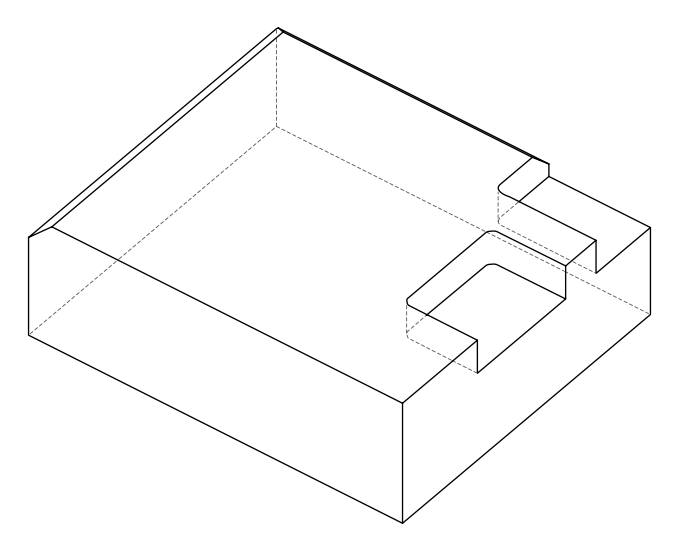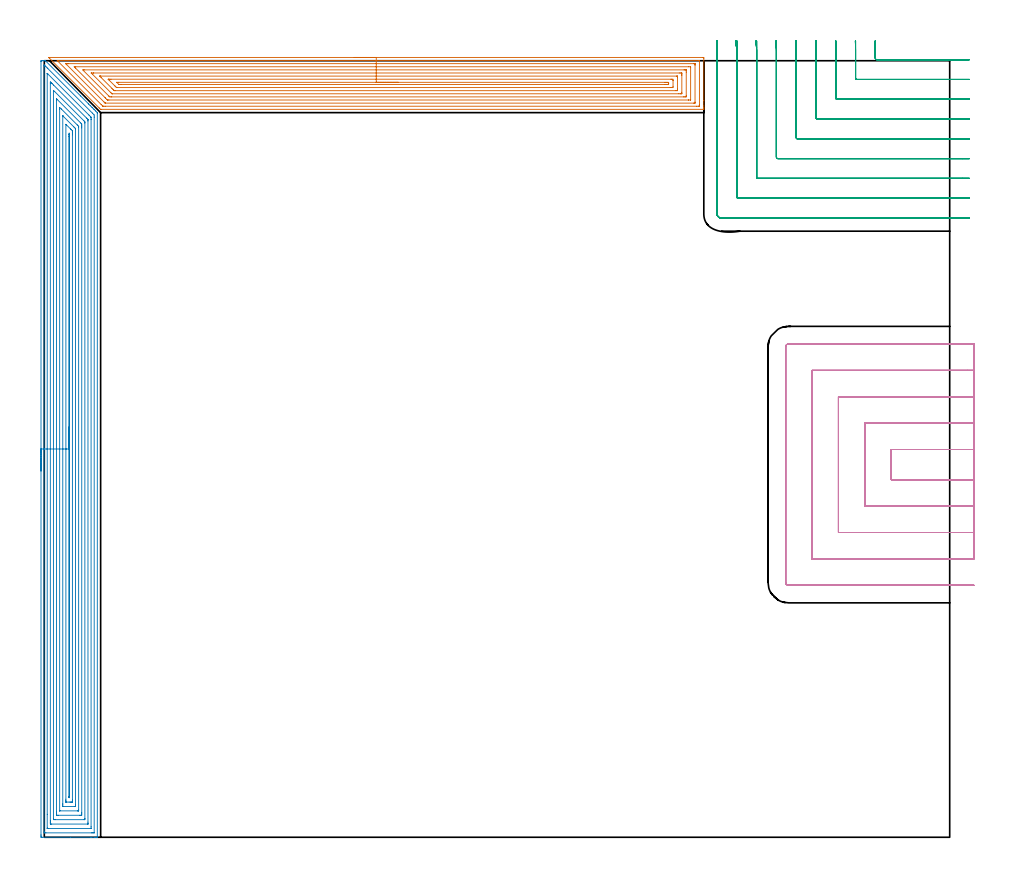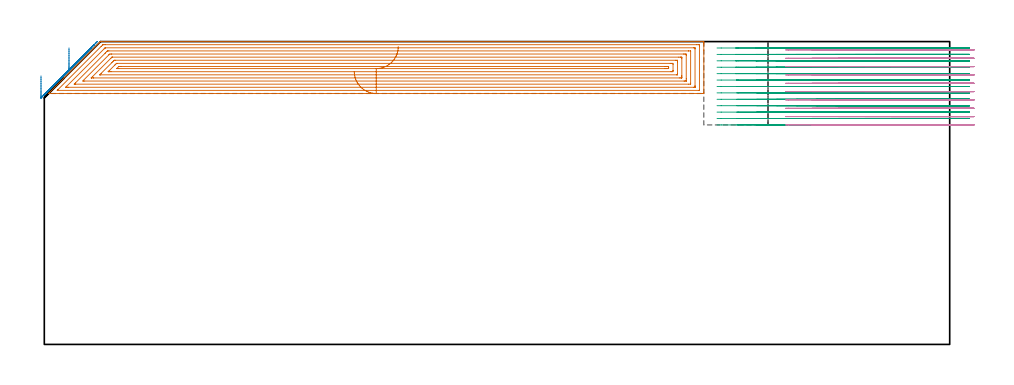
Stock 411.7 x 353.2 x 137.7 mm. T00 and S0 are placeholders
(PLAN: 4 operations, 2 tool changes, 109.4 min)
(1 AREA_MILL | FG_CHAMFER_SURFACE | UGT0205_001 | 20.9 min | 85411 mm3)
(2 AREA_MILL_1 | FG_CHAMFER_SURFACE_1 | UGT0205_001 | 27.59 min | 111156 mm3)
(3 MILL_CORNER_NOTCH_RECTANGULAR | CORNER_NOTCH_RECTANGULAR | NXT0201_011 | Follow Part, ap 3, ae 75% | 31.95 min | 325598 mm3)
(4 MILL_SLOT | SLOT_PARTIAL_RECTANGULAR | NXT0201_012 | Follow Part, ap 4, ae 75% | 29 min | 392167 mm3)
(TOOL UGT0205_001 | Chamfer Mill 20 x 3 x 45 deg. | D20 FL50 Z2)
(TOOL NXT0201_011 | ENDMILL 12mm [2P460-1200-NA 1630] | D12 FL38 Z6)
(TOOL NXT0201_012 | ENDMILL 16mm [2P460-1600-NA 1630] | D16 FL38 Z6)
(OP 1 AREA_MILL)
G17 G21 G94 G90
T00 M6
G54
G17 G0 G90 X140.95 Y354.6 S1061 M3
G43 Z147.7 H0
Z124.1
G94 G1 X140.988 Z123.228 F250.
X141.102 Z122.364
X141.291 Z121.512
X141.553 Z120.68
X141.887 Z119.874
X142.29 Z119.1
X142.758 Z118.364
X143.289 Z117.672
X143.879 Z117.029
X144.522 Z116.44
X145.214 Z115.908
X145.95 Z115.44
X146.724 Z115.037
X147.53 Z114.703
X148.362 Z114.441
X149.213 Z114.252
X150.078 Z114.138
X150.95 Z114.1
X299.279
X299.55 Y354.597 Z114.102
X299.89 Y354.592 Z114.106
X299.9 Y354.247 Z114.451
Y334.929 Z133.767
Y332.52 Z136.175
Y331.823 Z136.876
Y331.487 Z137.212
X299.893 Y331.067 Z137.625
X299.89 Y331.002 Z137.688
X299.726 Y331. Z137.7
X25.853
X25.595 Y331.005 Z137.691
X24.974 Y331.626 Z137.074
X2.323 Y354.276 Z114.422
X2.177 Y354.421 Z114.276
X2.025 Y354.578 Z114.12
X2.017 Y354.594 Z114.103
X2.025 Y354.599 Z114.099
X150.95 Y354.6 Z114.1
Y353.186 Z115.514
X297.598 Y353.185 Z115.515
X297.809 Y353.183 Z115.517
X297.868 Y353.18 Z115.52
X297.892 Y353.177 Z115.523
X297.894 Y353.173 Z115.527
X297.898 Y353.138 Z115.562
X297.899 Y353.08 Z115.62
Y333.007 Z135.693
X297.892 Y332.52 Z136.18
X297.89 Y332.425 Z136.275
X297.703 Y332.418 Z136.282
X297.597 Y332.415 Z136.285
X297.492
X296.704 Y332.414 Z136.286
X27.64
X26.851 Y332.416 Z136.284
X26.747 Y332.418 Z136.282
X26.646 Y332.421 Z136.279
X26.542 Y332.52 Z136.18
X25.853 Y333.197 Z135.503
X6.195 Y352.855 Z115.845
X5.973 Y353.08 Z115.62
X5.901 Y353.158 Z115.542
X5.884 Y353.177 Z115.523
X5.914 Y353.18 Z115.52
X5.984 Y353.183 Z115.517
X6.09 Y353.185 Z115.515
X150.95 Y353.186 Z115.514
Y351.772 Z116.928
X295.226 Y351.771 Z116.929
X295.705 Y351.769 Z116.931
X295.864 Y351.766 Z116.934
X295.883 Y351.765 Z116.935
X295.89 Y351.721 Z116.979
X295.895 Y351.617 Z117.083
X295.898 Y351.487 Z117.213
X295.9 Y351.292 Z117.408
Y351.097 Z117.603
X295.899 Y334.308 Z134.392
X295.897 Y334.115 Z134.585
X295.89 Y333.918 Z134.782
X295.876 Y333.835 Z134.865
X295.824 Y333.833 Z134.867
X295.705 Y333.831 Z134.869
X295.29 Y333.829 Z134.871
X27.88
X27.76 Y333.831 Z134.869
X27.701 Y333.833 Z134.867
X27.675 Y333.836 Z134.864
X27.64 Y333.865 Z134.835
X27.192 Y334.308 Z134.392
X10.208 Y351.292 Z117.408
X9.769 Y351.735 Z116.965
X9.747 Y351.764 Z116.936
X9.769 Y351.765 Z116.935
X10.185 Y351.77 Z116.93
X10.663 Y351.771 Z116.929
X11.077 Y351.772 Z116.928
X150.95
Y350.357 Z118.343
X293.065
X293.877 Y350.35 Z118.35
X293.89 Y350.347 Z118.353
X293.894 Y350.325 Z118.375
X293.897 Y350.272 Z118.428
X293.899 Y350.165 Z118.535
X293.9 Y349.951 Z118.749
X293.899 Y335.439 Z133.261
X293.897 Y335.329 Z133.371
X293.893 Y335.275 Z133.425
X293.89 Y335.253 Z133.447
X293.871 Y335.249 Z133.451
X293.024 Y335.243 Z133.457
X292.983
X29.386
X28.96 Y335.247 Z133.453
X28.749 Y335.25 Z133.45
X28.697 Y335.264 Z133.436
X28.636 Y335.32 Z133.38
X28.534 Y335.417 Z133.283
X27.853 Y336.096 Z132.604
X27.64 Y336.308 Z132.392
X14.237 Y349.712 Z118.988
X13.696 Y350.258 Z118.442
X13.639 Y350.318 Z118.382
X13.611 Y350.351 Z118.349
X13.643 Y350.352 Z118.348
X13.84 Y350.355 Z118.345
X14.237 Y350.357 Z118.343
X14.278
X150.95
Y348.943 Z119.757
X290.905
X291.237 Y348.942 Z119.758
X291.803 Y348.938 Z119.762
X291.868 Y348.936 Z119.764
X291.89 Y348.919 Z119.781
X291.896 Y348.845 Z119.855
X291.898 Y348.61 Z120.09
X291.9 Y347.947 Z120.753
X291.899 Y337.221 Z131.479
X291.896 Y336.99 Z131.71
X291.89 Y336.665 Z132.035
X291.566 Y336.66 Z132.04
X291.237 Y336.658 Z132.042
X290.676 Y336.657 Z132.043
X30.652 Y336.658 Z132.042
X30.321 Y336.659 Z132.041
X29.753 Y336.664 Z132.036
X29.427 Y336.971 Z131.729
X29.409 Y336.99 Z131.71
X17.789 Y348.61 Z120.09
X17.486 Y348.936 Z119.764
X17.811 Y348.939 Z119.761
X18.373 Y348.942 Z119.758
X150.95 Y348.943 Z119.757
Y347.529 Z121.171
X288.744
X289.45 Y347.528 Z121.172
X289.64 Y347.526 Z121.174
X289.82 Y347.522 Z121.178
X289.89 Y347.511 Z121.189
X289.893 Y347.47 Z121.23
X289.898 Y347.268 Z121.432
X289.9 Y346.823 Z121.877
Y346.373 Z122.327
X289.899 Y338.777 Z129.923
X289.897 Y338.33 Z130.37
X289.89 Y338.178 Z130.522
X289.882 Y338.078 Z130.622
X289.803 Y338.076 Z130.624
X289.45 Y338.072 Z130.628
X289.262 Y338.071 Z130.629
X288.557
X31.026
X30.85 Y338.073 Z130.627
X30.807 Y338.075 Z130.625
X30.789 Y338.078 Z130.622
X30.746 Y338.114 Z130.586
X30.575 Y338.278 Z130.422
X30.321 Y338.527 Z130.173
X22.025 Y346.823 Z121.877
X21.385 Y347.464 Z121.236
X21.346 Y347.508 Z121.192
X21.336 Y347.521 Z121.179
X21.385 Y347.523 Z121.177
X21.575 Y347.527 Z121.173
X22.279 Y347.529 Z121.171
X22.466
X150.95
Y346.115 Z122.585
X287.478 Y346.114 Z122.586
X287.663 Y346.112 Z122.588
X287.848 Y346.108 Z122.592
X287.89 Y346.106 Z122.594
X287.894 Y346.071 Z122.629
X287.897 Y346.008 Z122.692
X287.899 Y345.929 Z122.771
X287.9 Y345.692 Z123.008
Y340.328 Z128.372
X287.896 Y339.671 Z129.029
X287.893 Y339.553 Z129.147
X287.89 Y339.499 Z129.201
X287.843 Y339.492 Z129.208
X287.663 Y339.49 Z129.21
X286.955 Y339.486 Z129.214
X32.293
X32.108 Y339.488 Z129.212
X31.923 Y339.492 Z129.208
X31.812 Y339.497 Z129.203
X31.751 Y339.553 Z129.147
X31.629 Y339.671 Z129.029
X31.214 Y340.083 Z128.617
X30.732 Y340.565 Z128.135
X25.853 Y345.445 Z123.255
X25.374 Y345.929 Z122.771
X25.215 Y346.094 Z122.606
X25.207 Y346.108 Z122.592
X25.258 Y346.11 Z122.59
X25.357 Y346.113 Z122.587
X25.481 Y346.114 Z122.586
X25.667 Y346.115 Z122.585
X150.95
Y344.701 Z124.
X284.982 Y344.7
X285.319 Y344.698 Z124.002
X285.876 Y344.693 Z124.007
X285.899 Y344.141 Z124.559
X285.9 Y344.117 Z124.583
X285.899 Y341.436 Z127.264
X285.876 Y340.907 Z127.793
X285.538 Y340.903 Z127.797
X284.982 Y340.9 Z127.8
X284.648
X33.001
X32.922 Y340.902 Z127.798
X32.874 Y340.905 Z127.795
X32.851 Y340.908 Z127.792
X32.829 Y340.927 Z127.773
X32.647 Y341.103 Z127.597
X32.288 Y341.459 Z127.241
X32.108 Y341.639 Z127.061
X29.606 Y344.141 Z124.559
X29.427 Y344.319 Z124.381
X29.199 Y344.551 Z124.149
X29.087 Y344.669 Z124.031
X29.066 Y344.693 Z124.007
X29.07 Y344.694 Z124.006
X29.103 Y344.696 Z124.004
X29.427 Y344.699 Z124.001
X29.762 Y344.7 Z124.
X30.321 Y344.701 Z123.999
X150.95 Z124.
Y343.286 Z125.414
X282.262
X283.157 Y343.285 Z125.415
X283.195 Y343.284 Z125.416
X283.89 Y343.247 Z125.453
X283.895 Y342.547 Z126.153
X283.89 Y342.353 Z126.347
X283.232 Y342.316 Z126.384
X283.195 Y342.315 Z126.385
X282.341 Y342.314 Z126.386
X34.789
X33.929 Y342.319 Z126.381
X33.895 Y342.321 Z126.379
X33.855 Y342.353 Z126.347
X33.001 Y343.198 Z125.502
X32.96 Y343.247 Z125.453
X32.938 Y343.281 Z125.419
X32.965 Y343.283 Z125.417
X33.001 Y343.284 Z125.416
X33.856 Y343.286 Z125.414
X150.95
X151.821 Z125.452
X152.686 Z125.566
X153.538 Z125.754
X154.37 Z126.017
X155.176 Z126.351
X155.95 Z126.753
X156.686 Z127.222
X157.378 Z127.753
X158.021 Z128.343
X158.61 Z128.986
X159.141 Z129.678
X159.61 Z130.414
X160.013 Z131.188
X160.347 Z131.994
X160.609 Z132.826
X160.798 Z133.677
X160.912 Z134.542
X160.95 Z135.414
G0 Z147.7
M5
M2
(OP 2 AREA_MILL_1)
G17 G21 G94 G90
T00 M6
G54
G17 G0 G90 X-1.5 Y166.55 S1061 M3
G43 Z147.7 H0
Z122.1
G94 G1 Y166.588 Z121.228 F250.
Y166.702 Z120.364
Y166.891 Z119.512
Y167.153 Z118.68
Y167.487 Z117.874
Y167.89 Z117.1
Y168.358 Z116.364
Y168.89 Z115.672
Y169.479 Z115.029
Y170.122 Z114.44
Y170.814 Z113.908
Y171.55 Z113.44
Y172.324 Z113.037
Y173.13 Z112.703
Y173.962 Z112.441
Y174.813 Z112.252
Y175.678 Z112.138
Y176.55 Z112.1
Y352.716
X-1.496 Y352.932 Z112.104
X-1.491 Y353.097 Z112.105
X-1.375 Y353.1 Z112.222
X-1.044 Z112.551
X-0.382 Z113.217
X0.278 Z113.878
X0.39 Y353.099 Z113.989
X0.5 Y353.09 Z114.095
X0.616 Y352.985 Z114.215
X16.52 Y337.08 Z130.119
X19.977 Y333.623 Z133.577
X20.117 Y333.484 Z133.714
X20.167 Y333.434 Z133.765
X20.827 Y332.773 Z134.427
X20.999 Y332.602 Z134.596
X21.676 Y331.923 Z135.276
X21.881 Y331.721 Z135.477
X22.526 Y331.074 Z136.126
X22.763 Y330.839 Z136.359
X23.375 Y330.225 Z136.975
X24.088 Y329.51 Z137.687
X24.094 Y329.495 Z137.691
X24.1 Y329.266 Z137.7
Y0.168
X24.097 Y0.008 Z137.688
X24.095 Y0.006 Z137.685
X23.758 Y0. Z137.357
X23.424 Z137.024
X22.763 Z136.358
X21.55 Z135.147
X20.999 Z134.593
X11.879 Z125.476
X-1.058 Z112.539
X-1.492 Y0.01 Z112.106
X-1.495 Y0.158 Z112.103
X-1.499 Y0.614 Z112.101
X-1.5 Y1.076 Z112.1
Y176.55
X-0.086 Z113.514
X-0.085 Y350.7 Z113.515
X-0.08 Y351.046 Z113.52
X-0.079 Y351.083 Z113.521
X-0.063 Y351.09 Z113.537
X-0.024 Y351.091 Z113.576
X0.025 Y351.09 Z113.625
X0.443 Y350.7 Z114.043
X0.719 Y350.429 Z114.319
X1.344 Y349.807 Z114.944
X1.601 Y349.55 Z115.201
X21.881 Y329.269 Z135.481
X22.679 Y328.458 Z136.279
X22.686 Y327.48 Z136.286
X22.685 Y2.197 Z136.285
X22.684 Y2.095 Z136.284
X22.682 Y2.045 Z136.282
X22.679 Y2.024 Z136.279
X22.669 Y2.01 Z136.269
X22.274 Y2.003 Z135.874
X21.881 Y2.001 Z135.481
X21.394 Y2. Z134.994
X0.719 Y2.001 Z114.319
X0.229 Y2.003 Z113.829
X0.016 Y2.01 Z113.616
X-0.079 Y2.03 Z113.521
X-0.084 Y2.321 Z113.516
X-0.085 Y2.4 Z113.515
X-0.086 Y176.55 Z113.514
X1.328 Z114.928
X1.329 Y347.277 Z114.929
X1.33 Y347.315 Z114.93
X1.332 Y347.352 Z114.932
X1.333 Y347.356 Z114.933
X1.348 Y347.345 Z114.948
X1.393 Y347.304 Z114.993
X1.574 Y347.127 Z115.174
X20.328 Y328.373 Z133.928
X20.999 Y327.695 Z134.599
X21.208 Y327.48 Z134.808
X21.265 Y327.406 Z134.865
X21.267 Y327.341 Z134.867
X21.269 Y327.206 Z134.869
X21.271 Y326.587 Z134.871
Y326.311
Y4.804
X21.27 Y4.186 Z134.87
X21.268 Y4.049 Z134.868
X21.265 Y4.017 Z134.865
X21.262 Y4.01 Z134.862
X21.244 Y4.007 Z134.844
X21.182 Y4.001 Z134.782
X1.601 Z115.201
X1.417 Y4.003 Z115.017
X1.365 Y4.006 Z114.965
X1.337 Y4.01 Z114.937
X1.335 Y4.023 Z114.935
X1.331 Y4.095 Z114.931
X1.329 Y4.186 Z114.929
X1.328 Y10.438 Z114.928
Y176.55
X2.743 Z116.343
X2.744 Y342.662 Z116.344
X2.747 Y343.287 Z116.347
X2.75 Y343.483 Z116.35
X3.142 Y343.102 Z116.742
X3.364 Y342.885 Z116.964
X3.589 Y342.662 Z117.189
X4.246 Y342.005 Z117.846
X19.236 Y327.015 Z132.836
X19.662 Y326.587 Z133.262
X19.806 Y326.434 Z133.406
X19.851 Y326.385 Z133.451
X19.853 Y326.35 Z133.453
X19.855 Y326.272 Z133.455
X19.857 Y325.957 Z133.457
Y325.694
Y6.866
X19.854 Y6.24 Z133.454
X19.85 Y6.028 Z133.45
X19.845 Y6.009 Z133.445
X19.823 Y6.006 Z133.423
X19.77 Y6.003 Z133.37
X19.663 Y6.001 Z133.263
X3.337 Y6. Z116.937
X2.933 Y6.01 Z116.533
X2.75 Y6.021 Z116.35
X2.748 Y6.126 Z116.348
X2.744 Y6.601 Z116.344
X2.743 Y6.866 Z116.343
Y7.495
Y176.55
X4.157 Z117.757
Y339.27
X4.159 Y339.451 Z117.759
X4.163 Y339.57 Z117.763
X4.167 Y339.625 Z117.767
X4.178 Y339.616 Z117.778
X4.246 Y339.553 Z117.846
X4.712 Y339.09 Z118.312
X18.107 Y325.694 Z131.707
X18.354 Y325.441 Z131.954
X18.427 Y325.363 Z132.027
X18.437 Y325.071 Z132.037
X18.442 Y324.891 Z132.042
X18.443 Y324.8 Z132.043
Y8.562
X18.442 Y8.471 Z132.042
X18.437 Y8.291 Z132.037
X18.428 Y8.01 Z132.028
X18.354 Y8.007 Z131.954
X18.114 Y8.001 Z131.714
X4.888 Z118.488
X4.246 Y8.01 Z117.846
X4.164 Y8.028 Z117.764
X4.159 Y8.381 Z117.759
X4.157 Y8.562 Z117.757
Y176.55
X5.571 Z119.171
Y335.068
X5.572 Y335.517 Z119.172
X5.575 Y335.721 Z119.175
X5.577 Y335.75 Z119.177
X5.643 Y335.698 Z119.243
X5.834 Y335.517 Z119.434
X16.59 Y324.761 Z130.19
X17.008 Y324.332 Z130.608
X17.022 Y323.907 Z130.622
X17.027 Y323.465 Z130.627
X17.029 Y323.014 Z130.629
Y322.57
Y11.331
X17.028 Y10.888 Z130.628
X17.023 Y10.438 Z130.623
X17.016 Y10.007 Z130.616
X16.59 Y10.003 Z130.19
X16.141 Y10. Z129.741
X6.442 Z120.042
X6.01 Y10.004 Z119.61
X5.584 Y10.01 Z119.184
X5.577 Y10.438 Z119.177
X5.572 Y10.881 Z119.172
X5.571 Y11.331 Z119.171
Y11.775
Y176.55
X6.985 Z120.585
X6.986 Y331.052 Z120.586
X6.992 Y331.843 Z120.592
X7.773 Y331.125 Z121.373
X7.85 Y331.052 Z121.45
X14.995 Y323.907 Z128.595
X15.168 Y323.733 Z128.768
X15.524 Y323.367 Z129.124
X15.608 Y323.278 Z129.208
X15.611 Y323.258 Z129.211
X15.613 Y323.209 Z129.213
X15.615 Y323.11 Z129.215
Y323.014
X15.614 Y12.32 Z129.214
Y12.224
X15.609 Y12.026 Z129.209
X15.608 Y12.01 Z129.208
X15.535 Y12.006 Z129.135
X15.417 Y12.002 Z129.017
X15.269 Y12. Z128.869
X15.048 Z128.648
X7.112 Z120.712
X7.035 Y12.002 Z120.635
X7.014 Y12.005 Z120.614
X6.997 Y12.009 Z120.597
X6.992 Y12.04 Z120.592
X6.987 Y12.127 Z120.587
X6.986 Y12.224 Z120.586
X6.985 Y176.55 Z120.585
X8.4 Z122.
Y327.738
X8.401 Y327.997 Z122.001
X8.404 Y328.03 Z122.004
X8.406 Y328.035 Z122.006
X8.41 Y328.034 Z122.01
X8.466 Y327.984 Z122.066
X8.55 Y327.903 Z122.15
X8.655 Y327.799 Z122.255
X13.439 Y323.014 Z127.039
X13.945 Y322.506 Z127.545
X14.135 Y322.311 Z127.735
X14.181 Y322.261 Z127.781
X14.194 Y322.235 Z127.794
X14.196 Y322.207 Z127.796
X14.198 Y322.121 Z127.798
X14.2 Y321.863 Z127.8
Y14.903
X14.199 Y14.647 Z127.799
X14.193 Y14.01 Z127.793
X13.955 Y14. Z127.555
X13.945 Z127.545
X8.665 Z122.265
X8.407 Y14.01 Z122.007
X8.403 Y14.265 Z122.003
X8.4 Y14.903 Z122.
Y15.162
Y176.55
X9.814 Z123.414
Y324.058
X9.815 Y324.134 Z123.415
X9.818 Y324.169 Z123.418
X9.819 Y324.173 Z123.419
X9.828 Y324.167 Z123.428
X10.095 Y323.907 Z123.695
X11.882 Y322.121 Z125.482
X12.182 Y321.82 Z125.782
X12.769 Y321.228 Z126.369
X12.781 Y320.621 Z126.381
X12.784 Y320.335 Z126.384
X12.786 Y319.723 Z126.386
Y319.442
Y16.971
X12.784 Y16.69 Z126.384
X12.78 Y16.084 Z126.38
X12.771 Y16.01 Z126.371
X12.692 Y16.007 Z126.292
X12.522 Y16.003 Z126.122
X12.182 Y16.001 Z125.782
X11.981 Y16. Z125.581
X11.3 Z124.9
X10.217 Z123.817
X9.996 Y16.002 Z123.596
X9.886 Y16.006 Z123.486
X9.832 Y16.01 Z123.432
X9.82 Y16.017 Z123.42
X9.819 Y16.034 Z123.419
X9.815 Y16.408 Z123.415
X9.814 Y16.69 Z123.414
Y17.302
Y176.55
X11.228 Z124.828
Y318.622
X11.232 Y319.442 Z124.832
X11.234 Y319.508 Z124.834
X11.3 Y320.181 Z124.9
X11.365 Y319.442 Z124.965
X11.368 Y319.373 Z124.968
X11.372 Y318.549 Z124.972
Y318.476
Y18.403
X11.37 Y18.33 Z124.97
X11.365 Y18.185 Z124.965
X11.352 Y18.01 Z124.952
X11.3 Y18.009 Z124.9
X11.24 Y18.01 Z124.84
X11.232 Y18.257 Z124.832
X11.229 Y18.403 Z124.829
X11.228 Y18.476 Z124.828
Y18.549
Y176.55
Y177.422 Z124.866
Y178.286 Z124.98
Y179.138 Z125.169
Y179.97 Z125.431
Y180.776 Z125.765
Y181.55 Z126.168
Y182.286 Z126.636
Y182.978 Z127.168
Y183.621 Z127.757
Y184.21 Z128.4
Y184.741 Z129.092
Y185.21 Z129.828
Y185.613 Z130.602
Y185.947 Z131.408
Y186.209 Z132.24
Y186.398 Z133.092
Y186.512 Z133.956
Y186.55 Z134.828
G0 Z147.7
M5
M2
(OP 3 MILL_CORNER_NOTCH_RECTANGULAR)
G17 G21 G94 G90
T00 M6
G54
G17 G0 G90 X377.82 Y362.099 S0 M3
G43 Z147.7 H1
Z134.785
G94 G1 X377.884 Y359.1 F250.
G2 X377.9 Y357.572 R72. F500.
G1 Y354.194
G3 X378.494 Y353.6 R0.6
G1 X417.679
X420.679 F250.
G0 Z147.7
X368.809 Y362.099
Z134.785
G1 X368.881 Y359.1
G2 X368.9 Y357.572 R63. F500.
G1 Y345.195
G3 X369.495 Y344.6 R0.6
G1 X417.7
X420.7 F250.
G0 Z147.7
X359.794 Y362.099
Z134.785
G1 X359.878 Y359.1
G2 X359.9 Y357.572 R54. F500.
G1 Y336.195
G3 X360.495 Y335.6 R0.6
G1 X417.7
X420.7 F250.
G0 Z147.7
X350.772 Y362.098
Z134.785
G1 X350.874 Y359.1
G2 X350.9 Y357.572 R45. F500.
G1 Y327.195
G3 X351.495 Y326.6 R0.6
G1 X417.7
X420.7 F250.
G0 Z147.7
X341.74 Y362.097
Z134.785
G1 X341.868 Y359.1
G2 X341.9 Y357.572 R36. F500.
G1 Y318.196
G3 X342.496 Y317.6 R0.6
G1 X417.7
X420.7 F250.
G0 Z147.7
X332.687 Y362.095
Z134.785
G1 X332.857 Y359.1
G2 X332.9 Y357.572 R27. F500.
G1 Y309.196
G3 X333.496 Y308.6 R0.6
G1 X417.7
X420.7 F250.
G0 Z147.7
X323.58 Y362.089
Z134.785
G1 X323.835 Y359.1
G2 X323.9 Y357.572 R18. F500.
G1 Y300.196
G3 X324.496 Y299.6 R0.6
G1 X417.7
X420.7 F250.
G0 Z147.7
X314.26 Y362.056
Z134.785
G1 X314.769 Y359.1
G2 X314.9 Y357.572 R9. F500.
G1 Y291.196
G3 X315.496 Y290.6 R0.6
G1 X417.7
X420.7 F250.
G0 Z147.7
X305.9 Y360.572
Z134.785
G1 Y357.572
Y283.5 F500.
G3 X307.8 Y281.6 R1.9
G1 X417.7
X420.7 F250.
G0 Z147.7
X377.82 Y362.099
Z131.869
G1 X377.884 Y359.1
G2 X377.9 Y357.572 R72. F500.
G1 Y354.194
G3 X378.494 Y353.6 R0.6
G1 X417.679
X420.679 F250.
G0 Z147.7
X368.809 Y362.099
Z131.869
G1 X368.881 Y359.1
G2 X368.9 Y357.572 R63. F500.
G1 Y345.195
G3 X369.495 Y344.6 R0.6
G1 X417.7
X420.7 F250.
G0 Z147.7
X359.794 Y362.099
Z131.869
G1 X359.878 Y359.1
G2 X359.9 Y357.572 R54. F500.
G1 Y336.195
G3 X360.495 Y335.6 R0.6
G1 X417.7
X420.7 F250.
G0 Z147.7
X350.772 Y362.098
Z131.869
G1 X350.874 Y359.1
G2 X350.9 Y357.572 R45. F500.
G1 Y327.195
G3 X351.495 Y326.6 R0.6
G1 X417.7
X420.7 F250.
G0 Z147.7
X341.74 Y362.097
Z131.869
G1 X341.868 Y359.1
G2 X341.9 Y357.572 R36. F500.
G1 Y318.196
G3 X342.496 Y317.6 R0.6
G1 X417.7
X420.7 F250.
G0 Z147.7
X332.687 Y362.095
Z131.869
G1 X332.857 Y359.1
G2 X332.9 Y357.572 R27. F500.
G1 Y309.196
G3 X333.496 Y308.6 R0.6
G1 X417.7
X420.7 F250.
G0 Z147.7
X323.58 Y362.089
Z131.869
G1 X323.835 Y359.1
G2 X323.9 Y357.572 R18. F500.
G1 Y300.196
G3 X324.496 Y299.6 R0.6
G1 X417.7
X420.7 F250.
G0 Z147.7
X314.26 Y362.056
Z131.869
G1 X314.769 Y359.1
G2 X314.9 Y357.572 R9. F500.
G1 Y291.196
G3 X315.496 Y290.6 R0.6
G1 X417.7
X420.7 F250.
G0 Z147.7
X305.9 Y360.572
Z131.869
G1 Y357.572
Y283.5 F500.
G3 X307.8 Y281.6 R1.9
G1 X417.7
X420.7 F250.
G0 Z147.7
X377.82 Y362.099
Z128.954
G1 X377.884 Y359.1
G2 X377.9 Y357.572 R72. F500.
G1 Y354.194
G3 X378.494 Y353.6 R0.6
G1 X417.679
X420.679 F250.
G0 Z147.7
X368.809 Y362.099
Z128.954
G1 X368.881 Y359.1
G2 X368.9 Y357.572 R63. F500.
G1 Y345.195
G3 X369.495 Y344.6 R0.6
G1 X417.7
X420.7 F250.
G0 Z147.7
X359.794 Y362.099
Z128.954
G1 X359.878 Y359.1
G2 X359.9 Y357.572 R54. F500.
G1 Y336.195
G3 X360.495 Y335.6 R0.6
G1 X417.7
X420.7 F250.
G0 Z147.7
X350.772 Y362.098
Z128.954
G1 X350.874 Y359.1
G2 X350.9 Y357.572 R45. F500.
G1 Y327.195
G3 X351.495 Y326.6 R0.6
G1 X417.7
X420.7 F250.
G0 Z147.7
X341.74 Y362.097
Z128.954
G1 X341.868 Y359.1
G2 X341.9 Y357.572 R36. F500.
G1 Y318.196
G3 X342.496 Y317.6 R0.6
G1 X417.7
X420.7 F250.
G0 Z147.7
X332.687 Y362.095
Z128.954
G1 X332.857 Y359.1
G2 X332.9 Y357.572 R27. F500.
G1 Y309.196
G3 X333.496 Y308.6 R0.6
G1 X417.7
X420.7 F250.
G0 Z147.7
X323.58 Y362.089
Z128.954
G1 X323.835 Y359.1
G2 X323.9 Y357.572 R18. F500.
G1 Y300.196
G3 X324.496 Y299.6 R0.6
G1 X417.7
X420.7 F250.
G0 Z147.7
X314.26 Y362.056
Z128.954
G1 X314.769 Y359.1
G2 X314.9 Y357.572 R9. F500.
G1 Y291.196
G3 X315.496 Y290.6 R0.6
G1 X417.7
X420.7 F250.
G0 Z147.7
X305.9 Y360.572
Z128.954
G1 Y357.572
Y283.5 F500.
G3 X307.8 Y281.6 R1.9
G1 X417.7
X420.7 F250.
G0 Z147.7
X377.82 Y362.099
Z126.038
G1 X377.884 Y359.1
G2 X377.9 Y357.572 R72. F500.
G1 Y354.194
G3 X378.494 Y353.6 R0.6
G1 X417.679
X420.679 F250.
G0 Z147.7
X368.809 Y362.099
Z126.038
G1 X368.881 Y359.1
G2 X368.9 Y357.572 R63. F500.
G1 Y345.195
G3 X369.495 Y344.6 R0.6
G1 X417.7
X420.7 F250.
G0 Z147.7
X359.794 Y362.099
Z126.038
G1 X359.878 Y359.1
G2 X359.9 Y357.572 R54. F500.
G1 Y336.195
G3 X360.495 Y335.6 R0.6
G1 X417.7
X420.7 F250.
G0 Z147.7
X350.772 Y362.098
Z126.038
G1 X350.874 Y359.1
G2 X350.9 Y357.572 R45. F500.
G1 Y327.195
G3 X351.495 Y326.6 R0.6
G1 X417.7
X420.7 F250.
G0 Z147.7
X341.74 Y362.097
Z126.038
G1 X341.868 Y359.1
G2 X341.9 Y357.572 R36. F500.
G1 Y318.196
G3 X342.496 Y317.6 R0.6
G1 X417.7
X420.7 F250.
G0 Z147.7
X332.687 Y362.095
Z126.038
G1 X332.857 Y359.1
G2 X332.9 Y357.572 R27. F500.
G1 Y309.196
G3 X333.496 Y308.6 R0.6
G1 X417.7
X420.7 F250.
G0 Z147.7
X323.58 Y362.089
Z126.038
G1 X323.835 Y359.1
G2 X323.9 Y357.572 R18. F500.
G1 Y300.196
G3 X324.496 Y299.6 R0.6
G1 X417.7
X420.7 F250.
G0 Z147.7
X314.26 Y362.056
Z126.038
G1 X314.769 Y359.1
G2 X314.9 Y357.572 R9. F500.
G1 Y291.196
G3 X315.496 Y290.6 R0.6
G1 X417.7
X420.7 F250.
G0 Z147.7
X305.9 Y360.572
Z126.038
G1 Y357.572
Y283.5 F500.
G3 X307.8 Y281.6 R1.9
G1 X417.7
X420.7 F250.
G0 Z147.7
X377.822 Y362.099
Z123.123
G1 X377.884 Y359.1
G2 X377.9 Y357.597 R72. F500.
G1 Y354.194
G3 X378.494 Y353.6 R0.6
G1 X417.679
X420.679 F250.
G0 Z147.7
X368.81 Y362.099
Z123.123
G1 X368.882 Y359.1
G2 X368.9 Y357.597 R63. F500.
G1 Y345.195
G3 X369.495 Y344.6 R0.6
G1 X417.7
X420.7 F250.
G0 Z147.7
X359.796 Y362.099
Z123.123
G1 X359.879 Y359.1
G2 X359.9 Y357.597 R54. F500.
G1 Y336.195
G3 X360.495 Y335.6 R0.6
G1 X417.7
X420.7 F250.
G0 Z147.7
X350.775 Y362.098
Z123.123
G1 X350.875 Y359.1
G2 X350.9 Y357.597 R45. F500.
G1 Y327.195
G3 X351.495 Y326.6 R0.6
G1 X417.7
X420.7 F250.
G0 Z147.7
X341.743 Y362.097
Z123.123
G1 X341.869 Y359.1
G2 X341.9 Y357.597 R36. F500.
G1 Y318.196
G3 X342.496 Y317.6 R0.6
G1 X417.7
X420.7 F250.
G0 Z147.7
X332.691 Y362.095
Z123.123
G1 X332.858 Y359.1
G2 X332.9 Y357.597 R27. F500.
G1 Y309.196
G3 X333.496 Y308.6 R0.6
G1 X417.7
X420.7 F250.
G0 Z147.7
X323.587 Y362.09
Z123.123
G1 X323.837 Y359.1
G2 X323.9 Y357.597 R18. F500.
G1 Y300.196
G3 X324.496 Y299.6 R0.6
G1 X417.7
X420.7 F250.
G0 Z147.7
X314.272 Y362.058
Z123.123
G1 X314.774 Y359.1
G2 X314.9 Y357.597 R9. F500.
G1 Y291.196
G3 X315.496 Y290.6 R0.6
G1 X417.7
X420.7 F250.
G0 Z147.7
X305.9 Y360.597
Z123.123
G1 Y357.597
Y283.5 F500.
G3 X307.8 Y281.6 R1.9
G1 X417.7
X420.7 F250.
G0 Z147.7
X377.892 Y362.1
Z120.208
G1 X377.9 Y359.1
Y358.915 F500.
Y354.194
G3 X378.494 Y353.6 R0.6
G1 X417.679
X420.679 F250.
G0 Z147.7
X368.891 Y362.1
Z120.208
G1 X368.9 Y359.1
Y358.915 F500.
Y345.195
G3 X369.495 Y344.6 R0.6
G1 X417.7
X420.7 F250.
G0 Z147.7
X359.889 Y362.1
Z120.208
G1 X359.9 Y359.1
Y358.915 F500.
Y336.195
G3 X360.495 Y335.6 R0.6
G1 X417.7
X420.7 F250.
G0 Z147.7
X350.887 Y362.1
Z120.208
G1 X350.9 Y359.1
Y358.915 F500.
Y327.195
G3 X351.495 Y326.6 R0.6
G1 X417.7
X420.7 F250.
G0 Z147.7
X341.884 Y362.1
Z120.208
G1 X341.9 Y359.1
Y358.915 F500.
Y318.196
G3 X342.496 Y317.6 R0.6
G1 X417.7
X420.7 F250.
G0 Z147.7
X332.879 Y362.1
Z120.208
G1 X332.899 Y359.1
X332.9 Y358.915 F500.
Y309.196
G3 X333.496 Y308.6 R0.6
G1 X417.7
X420.7 F250.
G0 Z147.7
X323.868 Y362.1
Z120.208
G1 X323.899 Y359.1
X323.9 Y358.915 F500.
Y300.196
G3 X324.496 Y299.6 R0.6
G1 X417.7
X420.7 F250.
G0 Z147.7
X314.837 Y362.099
Z120.208
G1 X314.898 Y359.1
X314.9 Y358.915 F500.
Y291.196
G3 X315.496 Y290.6 R0.6
G1 X417.7
X420.7 F250.
G0 Z147.7
X305.9 Y361.915
Z120.208
G1 Y358.915
Y283.5 F500.
G3 X307.8 Y281.6 R1.9
G1 X417.7
X420.7 F250.
G0 Z147.7
X377.9 Y362.1
Z117.292
G1 Y359.1
Y354.194 F500.
G3 X378.494 Y353.6 R0.6
G1 X417.679
X420.679 F250.
G0 Z147.7
X368.9 Y362.1
Z117.292
G1 Y359.1
Y345.195 F500.
G3 X369.495 Y344.6 R0.6
G1 X417.7
X420.7 F250.
G0 Z147.7
X359.9 Y362.1
Z117.292
G1 Y359.1
Y336.195 F500.
G3 X360.495 Y335.6 R0.6
G1 X417.7
X420.7 F250.
G0 Z147.7
X350.9 Y362.1
Z117.292
G1 Y359.1
Y327.195 F500.
G3 X351.495 Y326.6 R0.6
G1 X417.7
X420.7 F250.
G0 Z147.7
X341.9 Y362.1
Z117.292
G1 Y359.1
Y318.196 F500.
G3 X342.496 Y317.6 R0.6
G1 X417.7
X420.7 F250.
G0 Z147.7
X332.9 Y362.1
Z117.292
G1 Y359.1
Y309.196 F500.
G3 X333.496 Y308.6 R0.6
G1 X417.7
X420.7 F250.
G0 Z147.7
X323.9 Y362.1
Z117.292
G1 Y359.1
Y300.196 F500.
G3 X324.496 Y299.6 R0.6
G1 X417.7
X420.7 F250.
G0 Z147.7
X314.9 Y362.1
Z117.292
G1 Y359.1
Y291.196 F500.
G3 X315.496 Y290.6 R0.6
G1 X417.7
X420.7 F250.
G0 Z147.7
X305.9 Y362.1
Z117.292
G1 Y359.1
Y283.5 F500.
G3 X307.8 Y281.6 R1.9
G1 X417.7
X420.7 F250.
G0 Z147.7
X377.9 Y362.1
Z114.377
G1 Y359.1
Y354.194 F500.
G3 X378.494 Y353.6 R0.6
G1 X417.679
X420.679 F250.
G0 Z147.7
X368.9 Y362.1
Z114.377
G1 Y359.1
Y345.195 F500.
G3 X369.495 Y344.6 R0.6
G1 X417.7
X420.7 F250.
G0 Z147.7
X359.9 Y362.1
Z114.377
G1 Y359.1
Y336.195 F500.
G3 X360.495 Y335.6 R0.6
G1 X417.7
X420.7 F250.
G0 Z147.7
X350.9 Y362.1
Z114.377
G1 Y359.1
Y327.195 F500.
G3 X351.495 Y326.6 R0.6
G1 X417.7
X420.7 F250.
G0 Z147.7
X341.9 Y362.1
Z114.377
G1 Y359.1
Y318.196 F500.
G3 X342.496 Y317.6 R0.6
G1 X417.7
X420.7 F250.
G0 Z147.7
X332.9 Y362.1
Z114.377
G1 Y359.1
Y309.196 F500.
G3 X333.496 Y308.6 R0.6
G1 X417.7
X420.7 F250.
G0 Z147.7
X323.9 Y362.1
Z114.377
G1 Y359.1
Y300.196 F500.
G3 X324.496 Y299.6 R0.6
G1 X417.7
X420.7 F250.
G0 Z147.7
X314.9 Y362.1
Z114.377
G1 Y359.1
Y291.196 F500.
G3 X315.496 Y290.6 R0.6
G1 X417.7
X420.7 F250.
G0 Z147.7
X305.9 Y362.1
Z114.377
G1 Y359.1
Y283.5 F500.
G3 X307.8 Y281.6 R1.9
G1 X417.7
X420.7 F250.
G0 Z147.7
X377.9 Y362.1
Z111.462
G1 Y359.1
Y354.194 F500.
G3 X378.494 Y353.6 R0.6
G1 X417.679
X420.679 F250.
G0 Z147.7
X368.9 Y362.1
Z111.462
G1 Y359.1
Y345.195 F500.
G3 X369.495 Y344.6 R0.6
G1 X417.7
X420.7 F250.
G0 Z147.7
X359.9 Y362.1
Z111.462
G1 Y359.1
Y336.195 F500.
G3 X360.495 Y335.6 R0.6
G1 X417.7
X420.7 F250.
G0 Z147.7
X350.9 Y362.1
Z111.462
G1 Y359.1
Y327.195 F500.
G3 X351.495 Y326.6 R0.6
G1 X417.7
X420.7 F250.
G0 Z147.7
X341.9 Y362.1
Z111.462
G1 Y359.1
Y318.196 F500.
G3 X342.496 Y317.6 R0.6
G1 X417.7
X420.7 F250.
G0 Z147.7
X332.9 Y362.1
Z111.462
G1 Y359.1
Y309.196 F500.
G3 X333.496 Y308.6 R0.6
G1 X417.7
X420.7 F250.
G0 Z147.7
X323.9 Y362.1
Z111.462
G1 Y359.1
Y300.196 F500.
G3 X324.496 Y299.6 R0.6
G1 X417.7
X420.7 F250.
G0 Z147.7
X314.9 Y362.1
Z111.462
G1 Y359.1
Y291.196 F500.
G3 X315.496 Y290.6 R0.6
G1 X417.7
X420.7 F250.
G0 Z147.7
X305.9 Y362.1
Z111.462
G1 Y359.1
Y283.5 F500.
G3 X307.8 Y281.6 R1.9
G1 X417.7
X420.7 F250.
G0 Z147.7
X377.9 Y362.1
Z108.546
G1 Y359.1
Y354.194 F500.
G3 X378.494 Y353.6 R0.6
G1 X417.679
X420.679 F250.
G0 Z147.7
X368.9 Y362.1
Z108.546
G1 Y359.1
Y345.195 F500.
G3 X369.495 Y344.6 R0.6
G1 X417.7
X420.7 F250.
G0 Z147.7
X359.9 Y362.1
Z108.546
G1 Y359.1
Y336.195 F500.
G3 X360.495 Y335.6 R0.6
G1 X417.7
X420.7 F250.
G0 Z147.7
X350.9 Y362.1
Z108.546
G1 Y359.1
Y327.195 F500.
G3 X351.495 Y326.6 R0.6
G1 X417.7
X420.7 F250.
G0 Z147.7
X341.9 Y362.1
Z108.546
G1 Y359.1
Y318.196 F500.
G3 X342.496 Y317.6 R0.6
G1 X417.7
X420.7 F250.
G0 Z147.7
X332.9 Y362.1
Z108.546
G1 Y359.1
Y309.196 F500.
G3 X333.496 Y308.6 R0.6
G1 X417.7
X420.7 F250.
G0 Z147.7
X323.9 Y362.1
Z108.546
G1 Y359.1
Y300.196 F500.
G3 X324.496 Y299.6 R0.6
G1 X417.7
X420.7 F250.
G0 Z147.7
X314.9 Y362.1
Z108.546
G1 Y359.1
Y291.196 F500.
G3 X315.496 Y290.6 R0.6
G1 X417.7
X420.7 F250.
G0 Z147.7
X305.9 Y362.1
Z108.546
G1 Y359.1
Y283.5 F500.
G3 X307.8 Y281.6 R1.9
G1 X417.7
X420.7 F250.
G0 Z147.7
X377.9 Y362.1
Z105.631
G1 Y359.1
Y354.194 F500.
G3 X378.494 Y353.6 R0.6
G1 X417.679
X420.679 F250.
G0 Z147.7
X368.9 Y362.1
Z105.631
G1 Y359.1
Y345.195 F500.
G3 X369.495 Y344.6 R0.6
G1 X417.7
X420.7 F250.
G0 Z147.7
X359.9 Y362.1
Z105.631
G1 Y359.1
Y336.195 F500.
G3 X360.495 Y335.6 R0.6
G1 X417.7
X420.7 F250.
G0 Z147.7
X350.9 Y362.1
Z105.631
G1 Y359.1
Y327.195 F500.
G3 X351.495 Y326.6 R0.6
G1 X417.7
X420.7 F250.
G0 Z147.7
X341.9 Y362.1
Z105.631
G1 Y359.1
Y318.196 F500.
G3 X342.496 Y317.6 R0.6
G1 X417.7
X420.7 F250.
G0 Z147.7
X332.9 Y362.1
Z105.631
G1 Y359.1
Y309.196 F500.
G3 X333.496 Y308.6 R0.6
G1 X417.7
X420.7 F250.
G0 Z147.7
X323.9 Y362.1
Z105.631
G1 Y359.1
Y300.196 F500.
G3 X324.496 Y299.6 R0.6
G1 X417.7
X420.7 F250.
G0 Z147.7
X314.9 Y362.1
Z105.631
G1 Y359.1
Y291.196 F500.
G3 X315.496 Y290.6 R0.6
G1 X417.7
X420.7 F250.
G0 Z147.7
X305.9 Y362.1
Z105.631
G1 Y359.1
Y283.5 F500.
G3 X307.8 Y281.6 R1.9
G1 X417.7
X420.7 F250.
G0 Z147.7
X377.9 Y362.1
Z102.715
G1 Y359.1
Y354.194 F500.
G3 X378.494 Y353.6 R0.6
G1 X417.679
X420.679 F250.
G0 Z147.7
X368.9 Y362.1
Z102.715
G1 Y359.1
Y345.195 F500.
G3 X369.495 Y344.6 R0.6
G1 X417.7
X420.7 F250.
G0 Z147.7
X359.9 Y362.1
Z102.715
G1 Y359.1
Y336.195 F500.
G3 X360.495 Y335.6 R0.6
G1 X417.7
X420.7 F250.
G0 Z147.7
X350.9 Y362.1
Z102.715
G1 Y359.1
Y327.195 F500.
G3 X351.495 Y326.6 R0.6
G1 X417.7
X420.7 F250.
G0 Z147.7
X341.9 Y362.1
Z102.715
G1 Y359.1
Y318.196 F500.
G3 X342.496 Y317.6 R0.6
G1 X417.7
X420.7 F250.
G0 Z147.7
X332.9 Y362.1
Z102.715
G1 Y359.1
Y309.196 F500.
G3 X333.496 Y308.6 R0.6
G1 X417.7
X420.7 F250.
G0 Z147.7
X323.9 Y362.1
Z102.715
G1 Y359.1
Y300.196 F500.
G3 X324.496 Y299.6 R0.6
G1 X417.7
X420.7 F250.
G0 Z147.7
X314.9 Y362.1
Z102.715
G1 Y359.1
Y291.196 F500.
G3 X315.496 Y290.6 R0.6
G1 X417.7
X420.7 F250.
G0 Z147.7
X305.9 Y362.1
Z102.715
G1 Y359.1
Y283.5 F500.
G3 X307.8 Y281.6 R1.9
G1 X417.7
X420.7 F250.
G0 Z147.7
X377.9 Y362.1
Z99.8
G1 Y359.1
Y354.194 F500.
G3 X378.494 Y353.6 R0.6
G1 X417.679
X420.679 F250.
G0 Z147.7
X368.9 Y362.1
Z99.8
G1 Y359.1
Y345.195 F500.
G3 X369.495 Y344.6 R0.6
G1 X417.7
X420.7 F250.
G0 Z147.7
X359.9 Y362.1
Z99.8
G1 Y359.1
Y336.195 F500.
G3 X360.495 Y335.6 R0.6
G1 X417.7
X420.7 F250.
G0 Z147.7
X350.9 Y362.1
Z99.8
G1 Y359.1
Y327.195 F500.
G3 X351.495 Y326.6 R0.6
G1 X417.7
X420.7 F250.
G0 Z147.7
X341.9 Y362.1
Z99.8
G1 Y359.1
Y318.196 F500.
G3 X342.496 Y317.6 R0.6
G1 X417.7
X420.7 F250.
G0 Z147.7
X332.9 Y362.1
Z99.8
G1 Y359.1
Y309.196 F500.
G3 X333.496 Y308.6 R0.6
G1 X417.7
X420.7 F250.
G0 Z147.7
X323.9 Y362.1
Z99.8
G1 Y359.1
Y300.196 F500.
G3 X324.496 Y299.6 R0.6
G1 X417.7
X420.7 F250.
G0 Z147.7
X314.9 Y362.1
Z99.8
G1 Y359.1
Y291.196 F500.
G3 X315.496 Y290.6 R0.6
G1 X417.7
X420.7 F250.
G0 Z147.7
X305.9 Y362.1
Z99.8
G1 Y359.1
Y283.5 F500.
G3 X307.8 Y281.6 R1.9
G1 X417.7
X420.7 F250.
G0 Z147.7
M5
M2
(OP 4 MILL_SLOT)
G17 G21 G94 G90
T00 M6
G54
G17 G0 G90 X422.7 Y176.3 S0 M3
G43 Z147.7 H1
Z133.91
G94 G1 X419.7 F250.
X385.1 F500.
Y162.6
X419.7
X422.7 F250.
Y188.3
X419.7
X373.1 F500.
Y150.6
X419.7
X422.7 F250.
Y200.3
X419.7
X361.1 F500.
Y138.6
X419.7
X422.7 F250.
Y212.3
X419.7
X349.1 F500.
Y126.6
X419.7
X422.7 F250.
Y224.3
X419.7
X338.4 F500.
G3 X337.1 Y223. R1.3
G1 Y115.9
G3 X338.4 Y114.6 R1.3
G1 X419.7
X422.7 F250.
G0 Y176.3 Z130.12
G1 X419.7
X385.1 F500.
Y162.6
X419.7
X422.7 F250.
Y188.3
X419.7
X373.1 F500.
Y150.6
X419.7
X422.7 F250.
Y200.3
X419.7
X361.1 F500.
Y138.6
X419.7
X422.7 F250.
Y212.3
X419.7
X349.1 F500.
Y126.6
X419.7
X422.7 F250.
Y224.3
X419.7
X338.4 F500.
G3 X337.1 Y223. R1.3
G1 Y115.9
G3 X338.4 Y114.6 R1.3
G1 X419.7
X422.7 F250.
G0 Y176.3 Z126.33
G1 X419.7
X385.1 F500.
Y162.6
X419.7
X422.7 F250.
Y188.3
X419.7
X373.1 F500.
Y150.6
X419.7
X422.7 F250.
Y200.3
X419.7
X361.1 F500.
Y138.6
X419.7
X422.7 F250.
Y212.3
X419.7
X349.1 F500.
Y126.6
X419.7
X422.7 F250.
Y224.3
X419.7
X338.4 F500.
G3 X337.1 Y223. R1.3
G1 Y115.9
G3 X338.4 Y114.6 R1.3
G1 X419.7
X422.7 F250.
G0 Y176.3 Z122.54
G1 X419.7
X385.1 F500.
Y162.6
X419.7
X422.7 F250.
Y188.3
X419.7
X373.1 F500.
Y150.6
X419.7
X422.7 F250.
Y200.3
X419.7
X361.1 F500.
Y138.6
X419.7
X422.7 F250.
Y212.3
X419.7
X349.1 F500.
Y126.6
X419.7
X422.7 F250.
Y224.3
X419.7
X338.4 F500.
G3 X337.1 Y223. R1.3
G1 Y115.9
G3 X338.4 Y114.6 R1.3
G1 X419.7
X422.7 F250.
G0 Y176.3 Z118.75
G1 X419.7
X385.1 F500.
Y162.6
X419.7
X422.7 F250.
Y188.3
X419.7
X373.1 F500.
Y150.6
X419.7
X422.7 F250.
Y200.3
X419.7
X361.1 F500.
Y138.6
X419.7
X422.7 F250.
Y212.3
X419.7
X349.1 F500.
Y126.6
X419.7
X422.7 F250.
Y224.3
X419.7
X338.4 F500.
G3 X337.1 Y223. R1.3
G1 Y115.9
G3 X338.4 Y114.6 R1.3
G1 X419.7
X422.7 F250.
G0 Y176.3 Z114.96
G1 X419.7
X385.1 F500.
Y162.6
X419.7
X422.7 F250.
Y188.3
X419.7
X373.1 F500.
Y150.6
X419.7
X422.7 F250.
Y200.3
X419.7
X361.1 F500.
Y138.6
X419.7
X422.7 F250.
Y212.3
X419.7
X349.1 F500.
Y126.6
X419.7
X422.7 F250.
Y224.3
X419.7
X338.4 F500.
G3 X337.1 Y223. R1.3
G1 Y115.9
G3 X338.4 Y114.6 R1.3
G1 X419.7
X422.7 F250.
G0 Y176.3 Z111.17
G1 X419.7
X385.1 F500.
Y162.6
X419.7
X422.7 F250.
Y188.3
X419.7
X373.1 F500.
Y150.6
X419.7
X422.7 F250.
Y200.3
X419.7
X361.1 F500.
Y138.6
X419.7
X422.7 F250.
Y212.3
X419.7
X349.1 F500.
Y126.6
X419.7
X422.7 F250.
Y224.3
X419.7
X338.4 F500.
G3 X337.1 Y223. R1.3
G1 Y115.9
G3 X338.4 Y114.6 R1.3
G1 X419.7
X422.7 F250.
G0 Y176.3 Z107.38
G1 X419.7
X385.1 F500.
Y162.6
X419.7
X422.7 F250.
Y188.3
X419.7
X373.1 F500.
Y150.6
X419.7
X422.7 F250.
Y200.3
X419.7
X361.1 F500.
Y138.6
X419.7
X422.7 F250.
Y212.3
X419.7
X349.1 F500.
Y126.6
X419.7
X422.7 F250.
Y224.3
X419.7
X338.4 F500.
G3 X337.1 Y223. R1.3
G1 Y115.9
G3 X338.4 Y114.6 R1.3
G1 X419.7
X422.7 F250.
G0 Y176.3 Z103.59
G1 X419.7
X385.1 F500.
Y162.6
X419.7
X422.7 F250.
Y188.3
X419.7
X373.1 F500.
Y150.6
X419.7
X422.7 F250.
Y200.3
X419.7
X361.1 F500.
Y138.6
X419.7
X422.7 F250.
Y212.3
X419.7
X349.1 F500.
Y126.6
X419.7
X422.7 F250.
Y224.3
X419.7
X338.4 F500.
G3 X337.1 Y223. R1.3
G1 Y115.9
G3 X338.4 Y114.6 R1.3
G1 X419.7
X422.7 F250.
G0 Y176.3 Z99.8
G1 X419.7
X385.1 F500.
Y162.6
X419.7
X422.7 F250.
Y188.3
X419.7
X373.1 F500.
Y150.6
X419.7
X422.7 F250.
Y200.3
X419.7
X361.1 F500.
Y138.6
X419.7
X422.7 F250.
Y212.3
X419.7
X349.1 F500.
Y126.6
X419.7
X422.7 F250.
Y224.3
X419.7
X338.4 F500.
G3 X337.1 Y223. R1.3
G1 Y115.9
G3 X338.4 Y114.6 R1.3
G1 X419.7
X422.7 F250.
G0 Z147.7
M5
M2
